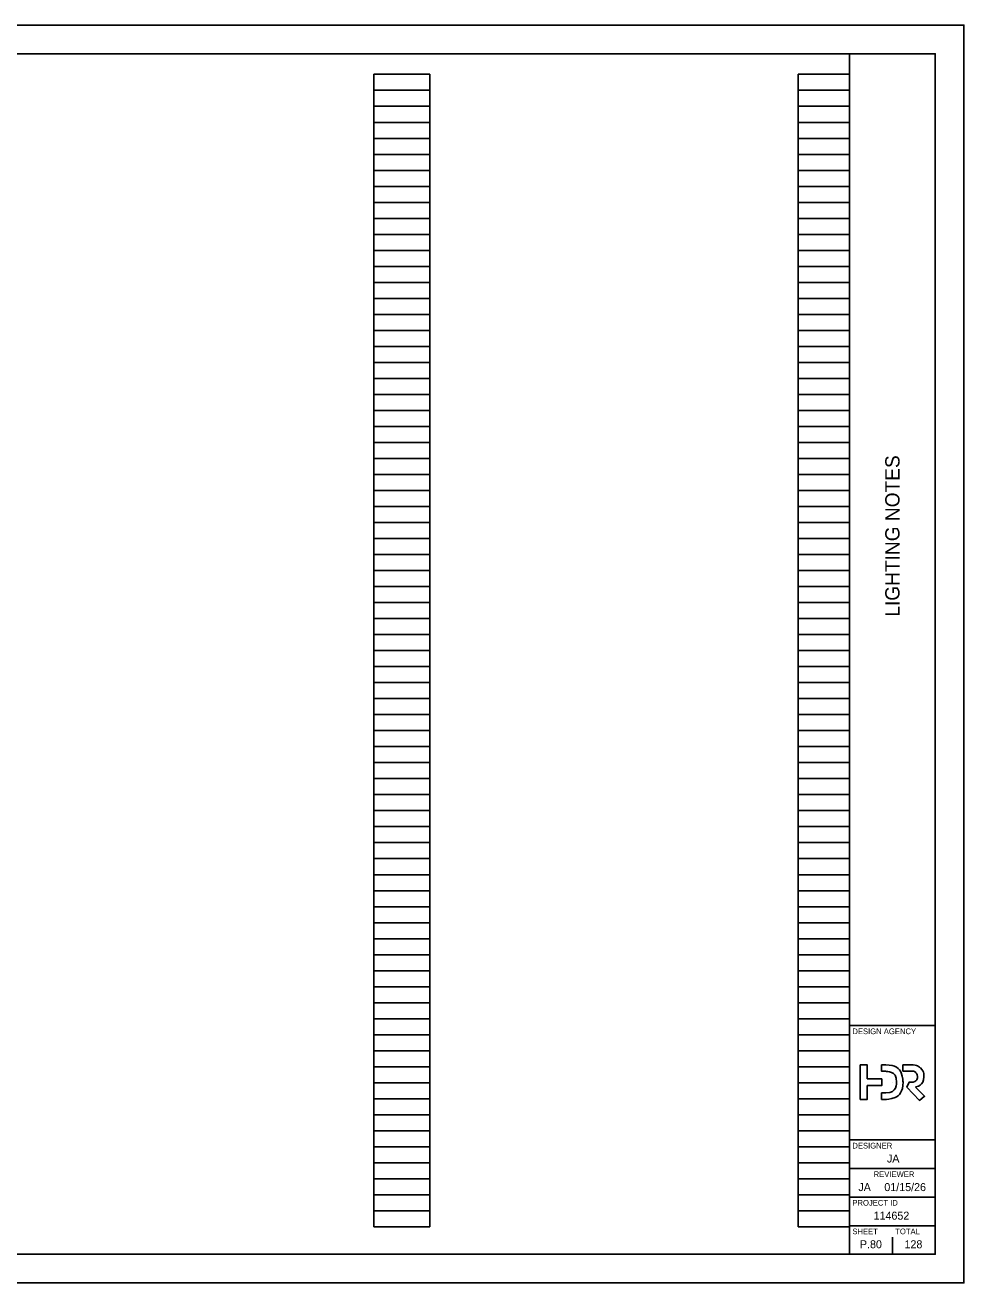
# Model space of a CAD drawing. Extents: x 0 to 34, y 0 to 22.
# Drawn here: x 17.58 to 34, y 0 to 22 of the extents above; entities that cross this region are included whole.
import ezdxf

# ---------------------------------------------------------------- set-up
doc = ezdxf.new("R2010")
doc.units = 0
for name, color, linetype in [('SH_Border', 7, 'Continuous'), ('SH_Cut_Line', 7, 'Continuous'), ('SH_Data', 7, 'Continuous')]:
    doc.layers.add(name, color=color, linetype=linetype)

msp = doc.modelspace()

# ---------------------------------------------------------------- linework, layer by layer
at = {"layer": 'SH_Border'}
for p, q in [((32, 0.5), (32, 21.5)), ((32, 4.5), (33.5, 4.5)), ((32, 2.5), (33.5, 2.5)), ((32, 2), (33.5, 2)), ((32, 1.5), (33.5, 1.5)), ((32, 1), (33.5, 1))]:
    msp.add_line(p, q, dxfattribs=at)
msp.add_lwpolyline([(1.5, 21.5), (33.5, 21.5), (33.5, 0.5), (1.5, 0.5)], close=True, dxfattribs=at)
at = {"layer": 'SH_Cut_Line'}
msp.add_lwpolyline([(0, 0), (34, 0), (34, 22), (0, 22)], close=True, dxfattribs=at)
at = {"layer": 'SH_Data'}
for p, q in [((23.68, 0.98), (23.68, 21.14)), ((23.68, 21.14), (24.66, 21.14)), ((24.66, 0.98), (24.66, 21.14)), ((31.1, 0.98), (31.1, 21.14)), ((31.1, 21.14), (32, 21.14)), ((32, 0.98), (32, 21.14)), ((23.68, 20.86), (24.66, 20.86)), ((31.1, 20.86), (32, 20.86)), ((23.68, 20.58), (24.66, 20.58)), ((31.1, 20.58), (32, 20.58)), ((23.68, 20.3), (24.66, 20.3)), ((31.1, 20.3), (32, 20.3)), ((23.68, 20.02), (24.66, 20.02)), ((31.1, 20.02), (32, 20.02)), ((23.68, 19.74), (24.66, 19.74)), ((31.1, 19.74), (32, 19.74)), ((23.68, 19.46), (24.66, 19.46)), ((31.1, 19.46), (32, 19.46)), ((23.68, 19.18), (24.66, 19.18)), ((31.1, 19.18), (32, 19.18)), ((23.68, 18.9), (24.66, 18.9)), ((31.1, 18.9), (32, 18.9)), ((23.68, 18.62), (24.66, 18.62)), ((31.1, 18.62), (32, 18.62)), ((23.68, 18.34), (24.66, 18.34)), ((31.1, 18.34), (32, 18.34)), ((23.68, 18.06), (24.66, 18.06)), ((31.1, 18.06), (32, 18.06)), ((23.68, 17.78), (24.66, 17.78)), ((31.1, 17.78), (32, 17.78)), ((23.68, 17.5), (24.66, 17.5)), ((31.1, 17.5), (32, 17.5)), ((23.68, 17.22), (24.66, 17.22)), ((31.1, 17.22), (32, 17.22)), ((23.68, 16.94), (24.66, 16.94)), ((31.1, 16.94), (32, 16.94)), ((23.68, 16.66), (24.66, 16.66)), ((31.1, 16.66), (32, 16.66)), ((23.68, 16.38), (24.66, 16.38)), ((31.1, 16.38), (32, 16.38)), ((23.68, 16.1), (24.66, 16.1)), ((31.1, 16.1), (32, 16.1)), ((23.68, 15.82), (24.66, 15.82)), ((31.1, 15.82), (32, 15.82)), ((23.68, 15.54), (24.66, 15.54)), ((31.1, 15.54), (32, 15.54)), ((23.68, 15.26), (24.66, 15.26)), ((31.1, 15.26), (32, 15.26)), ((23.68, 14.98), (24.66, 14.98)), ((31.1, 14.98), (32, 14.98)), ((23.68, 14.7), (24.66, 14.7)), ((31.1, 14.7), (32, 14.7)), ((23.68, 14.42), (24.66, 14.42)), ((31.1, 14.42), (32, 14.42)), ((23.68, 14.14), (24.66, 14.14)), ((31.1, 14.14), (32, 14.14)), ((23.68, 13.86), (24.66, 13.86)), ((31.1, 13.86), (32, 13.86)), ((23.68, 13.58), (24.66, 13.58)), ((31.1, 13.58), (32, 13.58)), ((23.68, 13.3), (24.66, 13.3)), ((31.1, 13.3), (32, 13.3)), ((23.68, 13.02), (24.66, 13.02)), ((31.1, 13.02), (32, 13.02)), ((23.68, 12.74), (24.66, 12.74)), ((31.1, 12.74), (32, 12.74)), ((23.68, 12.46), (24.66, 12.46)), ((31.1, 12.46), (32, 12.46)), ((23.68, 12.18), (24.66, 12.18)), ((31.1, 12.18), (32, 12.18)), ((23.68, 11.9), (24.66, 11.9)), ((31.1, 11.9), (32, 11.9)), ((23.68, 11.62), (24.66, 11.62)), ((31.1, 11.62), (32, 11.62)), ((23.68, 11.34), (24.66, 11.34)), ((31.1, 11.34), (32, 11.34)), ((23.68, 11.06), (24.66, 11.06)), ((31.1, 11.06), (32, 11.06)), ((23.68, 10.78), (24.66, 10.78)), ((31.1, 10.78), (32, 10.78)), ((23.68, 10.5), (24.66, 10.5)), ((31.1, 10.5), (32, 10.5)), ((23.68, 10.22), (24.66, 10.22)), ((31.1, 10.22), (32, 10.22)), ((23.68, 9.94), (24.66, 9.94)), ((31.1, 9.94), (32, 9.94)), ((23.68, 9.66), (24.66, 9.66)), ((31.1, 9.66), (32, 9.66)), ((23.68, 9.38), (24.66, 9.38)), ((31.1, 9.38), (32, 9.38)), ((23.68, 9.1), (24.66, 9.1)), ((31.1, 9.1), (32, 9.1)), ((23.68, 8.82), (24.66, 8.82)), ((31.1, 8.82), (32, 8.82)), ((23.68, 8.54), (24.66, 8.54)), ((31.1, 8.54), (32, 8.54)), ((23.68, 8.26), (24.66, 8.26)), ((31.1, 8.26), (32, 8.26)), ((23.68, 7.98), (24.66, 7.98)), ((31.1, 7.98), (32, 7.98)), ((23.68, 7.7), (24.66, 7.7)), ((31.1, 7.7), (32, 7.7)), ((23.68, 7.42), (24.66, 7.42)), ((31.1, 7.42), (32, 7.42)), ((23.68, 7.14), (24.66, 7.14)), ((31.1, 7.14), (32, 7.14)), ((23.68, 6.86), (24.66, 6.86)), ((31.1, 6.86), (32, 6.86)), ((23.68, 6.58), (24.66, 6.58)), ((31.1, 6.58), (32, 6.58)), ((23.68, 6.3), (24.66, 6.3)), ((31.1, 6.3), (32, 6.3)), ((23.68, 6.02), (24.66, 6.02)), ((31.1, 6.02), (32, 6.02)), ((23.68, 5.74), (24.66, 5.74)), ((31.1, 5.74), (32, 5.74)), ((23.68, 5.46), (24.66, 5.46)), ((31.1, 5.46), (32, 5.46)), ((23.68, 5.18), (24.66, 5.18)), ((31.1, 5.18), (32, 5.18)), ((23.68, 4.9), (24.66, 4.9)), ((31.1, 4.9), (32, 4.9)), ((23.68, 4.62), (24.66, 4.62)), ((31.1, 4.62), (32, 4.62)), ((23.68, 4.34), (24.66, 4.34)), ((31.1, 4.34), (32, 4.34)), ((23.68, 4.06), (24.66, 4.06)), ((31.1, 4.06), (32, 4.06)), ((23.68, 3.78), (24.66, 3.78)), ((31.1, 3.78), (32, 3.78)), ((23.68, 3.5), (24.66, 3.5)), ((31.1, 3.5), (32, 3.5)), ((32.75, 3.5), (32.75, 3.5)), ((23.68, 3.22), (24.66, 3.22)), ((31.1, 3.22), (32, 3.22)), ((23.68, 2.94), (24.66, 2.94)), ((31.1, 2.94), (32, 2.94)), ((23.68, 2.66), (24.66, 2.66)), ((31.1, 2.66), (32, 2.66)), ((23.68, 2.38), (24.66, 2.38)), ((31.1, 2.38), (32, 2.38)), ((23.68, 2.1), (24.66, 2.1)), ((31.1, 2.1), (32, 2.1)), ((23.68, 1.82), (24.66, 1.82)), ((31.1, 1.82), (32, 1.82)), ((23.68, 1.54), (24.66, 1.54)), ((31.1, 1.54), (32, 1.54)), ((23.68, 1.26), (24.66, 1.26)), ((31.1, 1.26), (32, 1.26)), ((23.68, 0.98), (24.66, 0.98)), ((31.1, 0.98), (32, 0.98)), ((32.375, 0.675), (32.375, 0.675)), ((32.75, 0.5), (32.75, 0.8))]:
    msp.add_line(p, q, dxfattribs=at)
msp.add_lwpolyline([(32.565, 3.571), (32.311, 3.571), (32.311, 3.813), (32.189, 3.813), (32.189, 3.209), (32.311, 3.209), (32.311, 3.451), (32.565, 3.451)], close=True, dxfattribs=at)
for points in [[(32.634, 3.813), (32.562, 3.813), (32.562, 3.7), (32.634, 3.7)], [(33.063, 3.813), (32.935, 3.813), (32.935, 3.704), (33.072, 3.704)], [(32.634, 3.322), (32.562, 3.322), (32.562, 3.209), (32.634, 3.209)], [(32.936, 3.511), (32.936, 3.511), (32.936, 3.511), (32.936, 3.512), (32.936, 3.512)], [(33.077, 3.51), (33.043, 3.51), (33.003, 3.424), (33.226, 3.192), (33.313, 3.265), (33.155, 3.425)]]:
    msp.add_lwpolyline(points, dxfattribs=at)
for points in [[(32.936, 3.512), (32.936, 3.512), (32.935, 3.686), (32.808, 3.813), (32.634, 3.813)], [(33.239, 3.759), (33.239, 3.759), (33.193, 3.802), (33.141, 3.813), (33.063, 3.813)], [(33.302, 3.605), (33.302, 3.605), (33.302, 3.668), (33.284, 3.716), (33.239, 3.759)], [(32.634, 3.7), (32.634, 3.7), (32.744, 3.7), (32.822, 3.622), (32.822, 3.511)], [(33.072, 3.704), (33.072, 3.704), (33.113, 3.704), (33.141, 3.696), (33.161, 3.676)], [(33.189, 3.607), (33.189, 3.607), (33.189, 3.546), (33.136, 3.51), (33.077, 3.51)], [(33.155, 3.425), (33.155, 3.425), (33.242, 3.441), (33.302, 3.521), (33.302, 3.605)], [(33.161, 3.676), (33.161, 3.676), (33.179, 3.658), (33.189, 3.634), (33.189, 3.607)], [(32.822, 3.511), (32.822, 3.511), (32.822, 3.4), (32.744, 3.322), (32.634, 3.322)], [(32.634, 3.209), (32.634, 3.209), (32.808, 3.209), (32.935, 3.336), (32.936, 3.511)]]:
    msp.add_open_spline(points, degree=3, dxfattribs=at)

# ---------------------------------------------------------------- texts
msp.add_text('LIGHTING NOTES', height=0.25, rotation=90, dxfattribs=at).set_placement((32.875, 11.653))
for s, height, p in [('DESIGN AGENCY', 0.1, (32.05, 4.35)), ('DESIGNER', 0.1, (32.05, 2.35)), ('JA', 0.14, (32.655, 2.105)), ('REVIEWER', 0.1, (32.422, 1.85)), ('JA', 0.14, (32.155, 1.605)), ('01/15/26', 0.14, (32.609, 1.605)), ('PROJECT ID', 0.1, (32.05, 1.35)), ('114652', 0.14, (32.421, 1.105)), ('SHEET', 0.1, (32.05, 0.85)), ('TOTAL', 0.1, (32.8, 0.85)), ('P.80', 0.14, (32.182, 0.605)), ('128', 0.14, (32.962, 0.605))]:
    msp.add_text(s, height=height, dxfattribs=at).set_placement(p)

doc.saveas('drawing.dxf')
